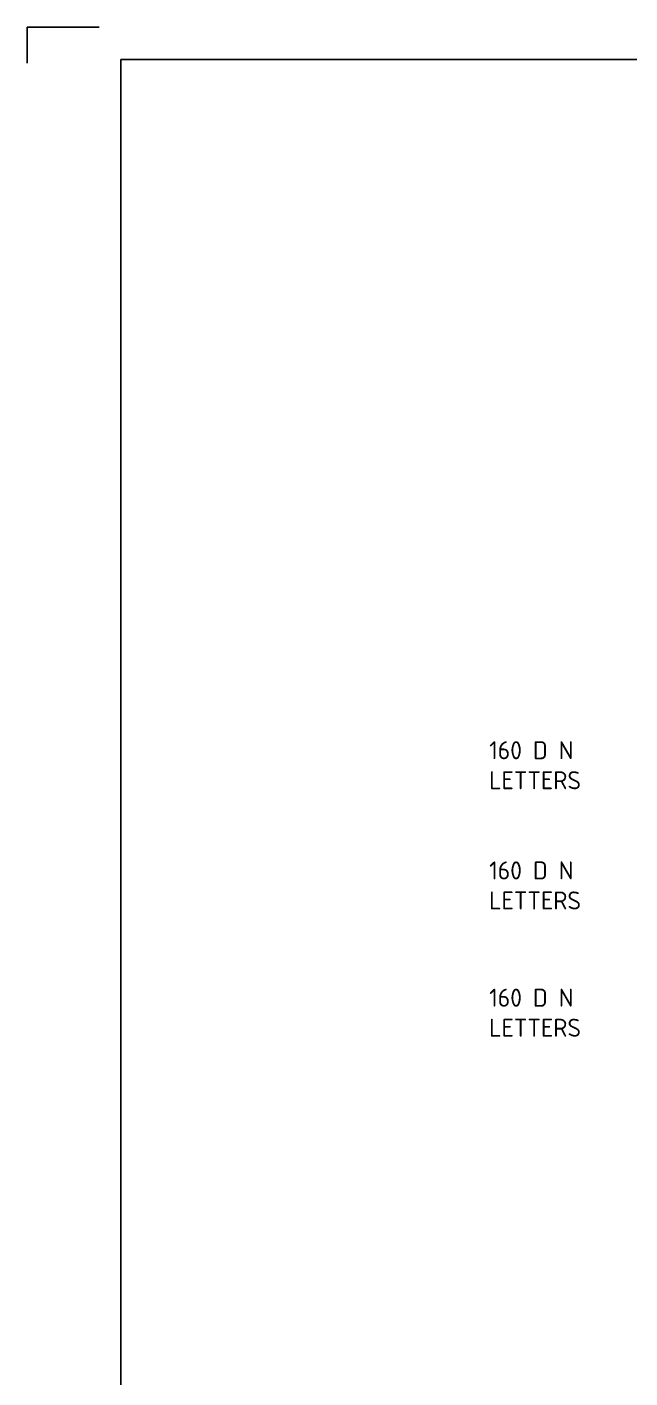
# Model space of a CAD drawing. Header units: millimetres. Extents: x 0 to 420, y 0 to 297.
# Drawn here: x 0 to 83.7, y 109.4 to 297 of the extents above; entities that cross this region are included whole.
import ezdxf
from ezdxf.enums import TextEntityAlignment as Align

# ---------------------------------------------------------------- set-up
doc = ezdxf.new("R2010")
doc.units = ezdxf.units.MM
doc.header["$MEASUREMENT"] = 0
for name, color, linetype in [('COMMENTS', 4, 'Continuous'), ('L25', 1, 'Continuous'), ('TBLK18', 4, 'Continuous'), ('TBLK25', 1, 'Continuous'), ('TBLK35', 3, 'Continuous'), ('TBLK50', 7, 'Continuous')]:
    doc.layers.add(name, color=color, linetype=linetype)
doc.styles.add('ISO', font='iso3098b.shx')

# ---------------------------------------------------------------- blocks, each defined once
blk = doc.blocks.new('A3BBLK')
at = {"layer": 'TBLK25'}
for p, q in [((10, 297), (0, 297)), ((0, 297), (0, 292))]:
    blk.add_line(p, q, dxfattribs=at)
at = {"layer": 'TBLK50'}
for p, q in [((415.5, 292.5), (13, 292.5)), ((13, 292.5), (13, 4.5))]:
    blk.add_line(p, q, dxfattribs=at)
blk = doc.blocks.new('TBLK NO LA')
blk.add_blockref('A3BBLK', (0, 0))
at = {"layer": 'TBLK18', "style": 'ISO'}
blk.add_attdef('MR_DIRECTORATE', text='', height=1.5, dxfattribs=at).set_placement((381.5, 68.12), align=Align.CENTER)
for tag, p in [('STREET_NAME', (355.51, 62.1)), ('SUBURB_POSTCODE', (388.49, 62.1)), ('TELEPHONE_NO.', (368.31, 59.84)), ('FAX_NO.', (393.56, 59.84))]:
    blk.add_attdef(tag, p, '', height=1.5, dxfattribs=at)
at = {"layer": 'TBLK25', "style": 'ISO'}
for tag, height, p in [('MR_BRANCH', 2, (381.5, 65.2)), ('ROAD_SECTION', 1.75, (384, 29.88)), ('SLK', 1.75, (384, 26.82)), ('CHAINAGE', 1.75, (384, 19.92)), ('LOCAL_AUTHORITY', 1.75, (384, 17.02))]:
    blk.add_attdef(tag, text='', height=height, dxfattribs=at).set_placement(p, align=Align.CENTER)
for tag, p, height in [('FILE_NUMBER', (371.77, 54.24), 2.5), ('DESIGNED_/_DRAWN', (371.77, 49.49), 2), ('VERIFIED', (371.77, 44.49), 2), ('APPROVED', (371.77, 39.49), 2)]:
    blk.add_attdef(tag, p, '', height=height, dxfattribs=at)
at = {"layer": 'TBLK35', "style": 'ISO', "width": 0.9}
for tag, p in [('ROAD_PROJECT&NUMBER', (384, 32.94)), ('DRAWING_DESCRIPTION', (384, 23))]:
    blk.add_attdef(tag, text='', height=2.5, dxfattribs=at).set_placement(p, align=Align.CENTER)
at = {"layer": 'TBLK50', "style": 'ISO'}
blk.add_attdef('MRWA_DRG_NUMBER', (356.29, 6.08), '', height=5, dxfattribs=at)

msp = doc.modelspace()

# ---------------------------------------------------------------- block references
at = {"layer": 'L25'}
msp.add_blockref('TBLK NO LA', (0.0000007, 0.0000002), dxfattribs=at)

# ---------------------------------------------------------------- texts
at = {"layer": 'COMMENTS', "char_height": 2.5, "attachment_point": 1, "style": 'ISO'}
for insert, width in [((64.142364, 197.8235672), 21.086233477), ((64.142364, 181.1333597), 12.5), ((64.142364, 163.4613754), 12.5)]:
    msp.add_mtext('160 D N LETTERS', dxfattribs=dict(at, insert=insert, width=width))

doc.saveas('drawing.dxf')
